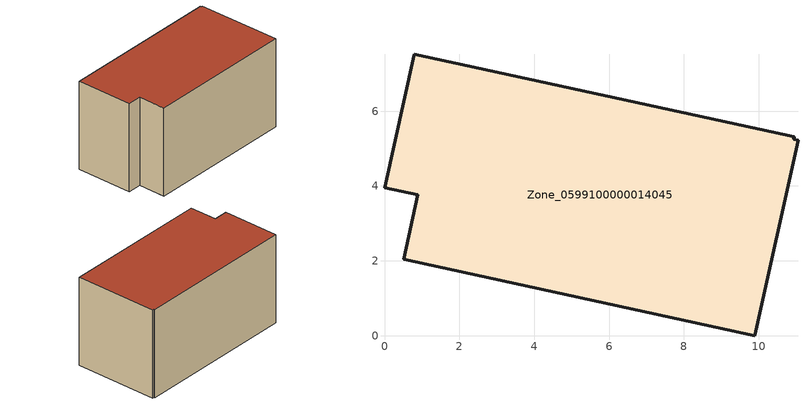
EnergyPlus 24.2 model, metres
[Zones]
Zone_0599100000014045
 floor ground (C_G): 10.93,5.25 11.05,5.23 9.89,0 0.51,2.04 0.89,3.76 0,3.95 0.8,7.52 10.94,5.32 z0
 wall outside (C_F): 11.05,5.23 10.93,5.25 10.94,5.32 0.8,7.52 0,3.95 0.89,3.76 0.51,2.04 9.89,0 11.05,5.23 z0:5.71
 roof outside (C_R): 10.93,5.25 10.94,5.32 0.8,7.52 0,3.95 0.89,3.76 0.51,2.04 9.89,0 11.05,5.23 z5.71
[BUILDING]
Pand.0599100000014045: North Axis=0; Terrain=City; Loads Convergence Tolerance Value=0.04; Temperature Convergence Tolerance Value=0.4; Solar Distribution=FullExterior; Maximum Number of Warmup Days=25; Minimum Number of Warmup Days=1
[Site:Location]
Rotterdam.The.Hague.AP_ZH_NLD Design_Conditions: Latitude=51.96; Longitude=4.45; Time Zone=1; Elevation=-4.5
[SITE:GROUNDTEMPERATURE:BUILDINGSURFACE]
18, 18, 18, 18, 18, 18, 18, 18, 18, 18, 18, 18
[MATERIAL] Thermal Absorptance=0.9; Solar Absorptance=0.7; Visible Absorptance=0.7
Name | Roughness | Thickness | Conductivity | Density | Specific Heat
G.TI.1975-1991 | MediumSmooth | 0.15 | 0.288461 | 540 | 1210
F.TI.1975-1991 | Rough | 0.3 | 0.230769 | 1920 | 840
R.TI.1975-1991 | MediumRough | 0.2 | 0.153846 | 1500 | 1000
[CONSTRUCTION]
C_G: G.TI.1975-1991
C_F: F.TI.1975-1991
C_R: R.TI.1975-1991
[ZONE]
Zone_0599100000014045: Type=1; Multiplier=1; Ceiling Height=Autocalculate; Volume=Autocalculate; Floor Area=autocalculate; Part of Total Floor Area=Yes
[ZONEINFILTRATION:DESIGNFLOWRATE]
Infil_Zone_0599100000014045: Zone or ZoneList or Space or SpaceList=Zone_0599100000014045; Schedule=AlwaysOn; Design Flow Rate Calculation Method=Flow/Area; Flow Rate per Floor Area=0.003; Constant Term Coefficient=1; Temperature Term Coefficient=0; Velocity Term Coefficient=0; Velocity Squared Term Coefficient=0
[HVACTEMPLATE:ZONE:IDEALLOADSAIRSYSTEM]
Zone_0599100000014045: Maximum Heating Supply Air Temperature=50; Minimum Cooling Supply Air Temperature=13; Maximum Heating Supply Air Humidity Ratio=0.0156; Minimum Cooling Supply Air Humidity Ratio=0.0077; Heating Limit=NoLimit; Cooling Limit=NoLimit; Dehumidification Control Type=ConstantSensibleHeatRatio; Cooling Sensible Heat Ratio=0.7; Dehumidification Setpoint=60; Humidification Control Type=None; Humidification Setpoint=30; Outdoor Air Method=None; Outdoor Air Flow Rate per Person=0.00944; Outdoor Air Flow Rate per Zone Floor Area=0; Outdoor Air Flow Rate per Zone=0; Demand Controlled Ventilation Type=None; Outdoor Air Economizer Type=NoEconomizer; Heat Recovery Type=None; Sensible Heat Recovery Effectiveness=0.7; Latent Heat Recovery Effectiveness=0.65
[ZONECONTROL:THERMOSTAT]
ThermostatControl_Zone_0599100000014045: Zone or ZoneList=Zone_0599100000014045; Control Type Schedule=DualSetpointControlType; Control 1=Thermostat_Zone_0599100000014045; Temperature Difference Between Cutout And Setpoint=0
[THERMOSTATSETPOINT:DUALSETPOINT]
Thermostat_Zone_0599100000014045: Heating Setpoint Temperature Schedule=HeatingSetpoint_Zone_0599100000014045; Cooling Setpoint Temperature Schedule=CoolingSetpoint_Zone_0599100000014045
[SCHEDULE:COMPACT]
HeatingSetpoint_Zone_0599100000014045: Through: 12/31, For: AllDays, Until: 24:00, 21
CoolingSetpoint_Zone_0599100000014045: Through: 12/31, For: AllDays, Until: 24:00, 24
DualSetpointControlType: Through: 12/31, For: AllDays, Until: 24:00, 4
AlwaysOn: Through: 12/31, For: AllDays, Until: 24:00, 1
